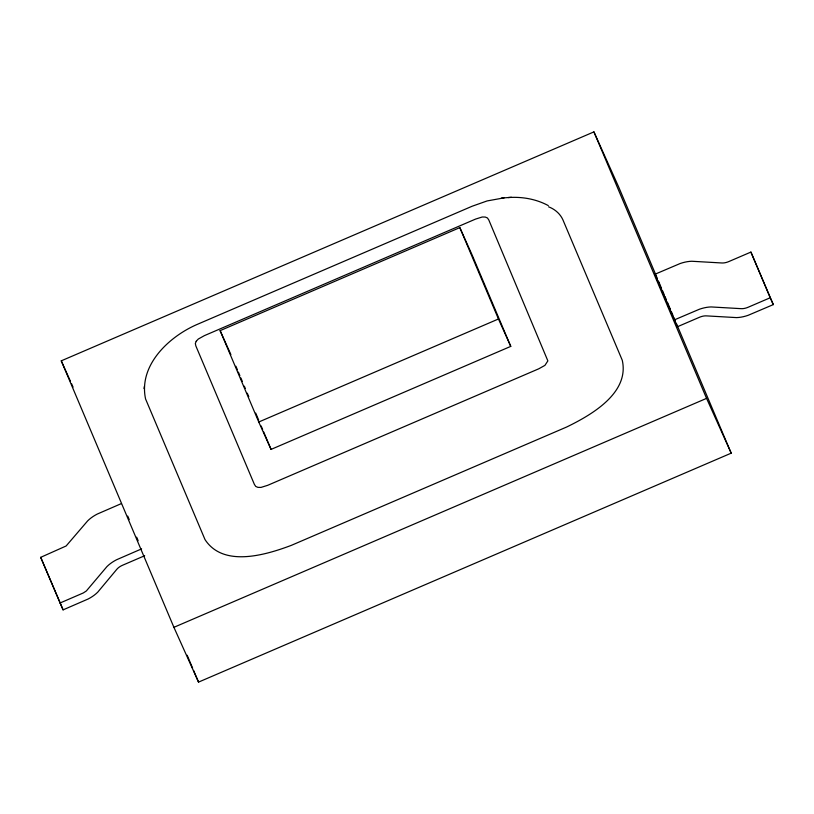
<?xml version="1.0" encoding="UTF-8"?>
<svg xmlns="http://www.w3.org/2000/svg" width="814" height="814" viewBox="0 0 814 814"><rect width="100%" height="100%" fill="white"/><g stroke="black" fill="none" stroke-linecap="round" stroke-linejoin="round"><path stroke-width="1.22" d="M548.585 206.817C554.721 209.106 560.052 213.634 562.82 219.627L622.262 360.246C629.71 393.101 591.29 415.028 566.575 427.055L291.371 545.349C265.802 554.955 223.362 567.796 205.006 539.58L145.574 398.972C138.258 365.059 169.434 336.09 198.036 324.053L472.14 206.237L487.118 200.936L504.12 197.853M144.017 388.532L144.454 386.223M144.678 555.728L122.71 565.181A9.91 5.128 -22.9 0 0 116.677 569.474L97.741 592.165A24.176 12.525 -22.9 0 1 88.146 598.992L63.085 609.869L40.7 557.336L66.127 545.98L87.637 520.899A24.176 12.525 -22.9 0 1 97.242 514.072L121.174 503.683M60.012 603.021L83.343 592.938L86.355 590.954L106.949 566.585A24.176 12.525 -22.9 0 1 116.555 559.757L141.605 548.88M676.353 323.433L731.196 453.164L198.535 682.112L173.911 627.319L61.264 360.836L593.925 131.888L618.548 186.681L657.081 277.849M220.126 330.637L459.829 227.615L472.14 255.006L510.765 346.377L271.062 449.409L258.75 422.008L220.126 330.637L230.901 354.609M258.75 422.008L498.453 318.986L510.765 346.377M654.955 274.247L680.087 263.553A24.176 12.525 -22.9 0 1 691.727 261.253L721.621 262.963A9.91 5.128 -22.9 0 0 728.937 261.518L750.915 252.075L773.3 304.609L748.168 315.303A24.176 12.525 -22.9 0 1 736.528 317.602L706.633 315.893A9.91 5.128 -22.9 0 0 699.318 317.338L677.34 326.78L654.955 274.247L677.34 326.78M674.267 319.933L699.399 309.239A24.176 12.525 -22.9 0 1 711.039 306.939L740.933 308.648A9.91 5.128 -22.9 0 0 748.249 307.204L770.217 297.761L773.3 304.609M173.911 627.319L706.562 398.372L731.196 453.164M508.089 197.568C521.845 196.54 536.07 198.972 548.28 205.586M501.343 198.087L511.446 197.293M61.264 360.836L70.492 381.379M71.52 383.659L73.056 387.088M40.7 557.336L63.085 609.869M750.915 252.075L770.217 297.761M658.567 281.349L661.528 288.359M662.515 290.7L664 294.21M664.987 296.55L666.473 300.051M667.46 302.391L670.421 309.401M671.408 311.742L672.893 315.242M673.88 317.582L675.366 321.092M593.925 131.888L706.562 398.372M459.829 227.615L498.453 318.986M235.907 366.239L237.393 369.749M238.39 372.09L239.865 375.61M240.863 377.95L242.348 381.461M244.322 386.151L245.319 388.492M247.293 393.182L248.779 396.693M255.718 413.095L258.689 420.126M261.162 425.976L262.647 429.487M263.634 431.837L271.062 449.409M187.169 655.229L192.603 668.091M193.59 670.431L198.535 682.112M127.737 516.086L129.222 519.597M136.65 537.169L138.136 540.679M196.194 341.31L195.34 343.518L195.838 345.899L254.406 484.442L255.759 486.446L257.926 487.362L260.979 487.413L267.674 485.327L538.807 368.783L544.932 365.364L547.863 360.897L488.807 219.983L487.444 217.969L485.276 217.053L482.224 217.002L475.539 219.098L204.395 335.633L198.27 339.051L196.194 341.31"/></g></svg>
